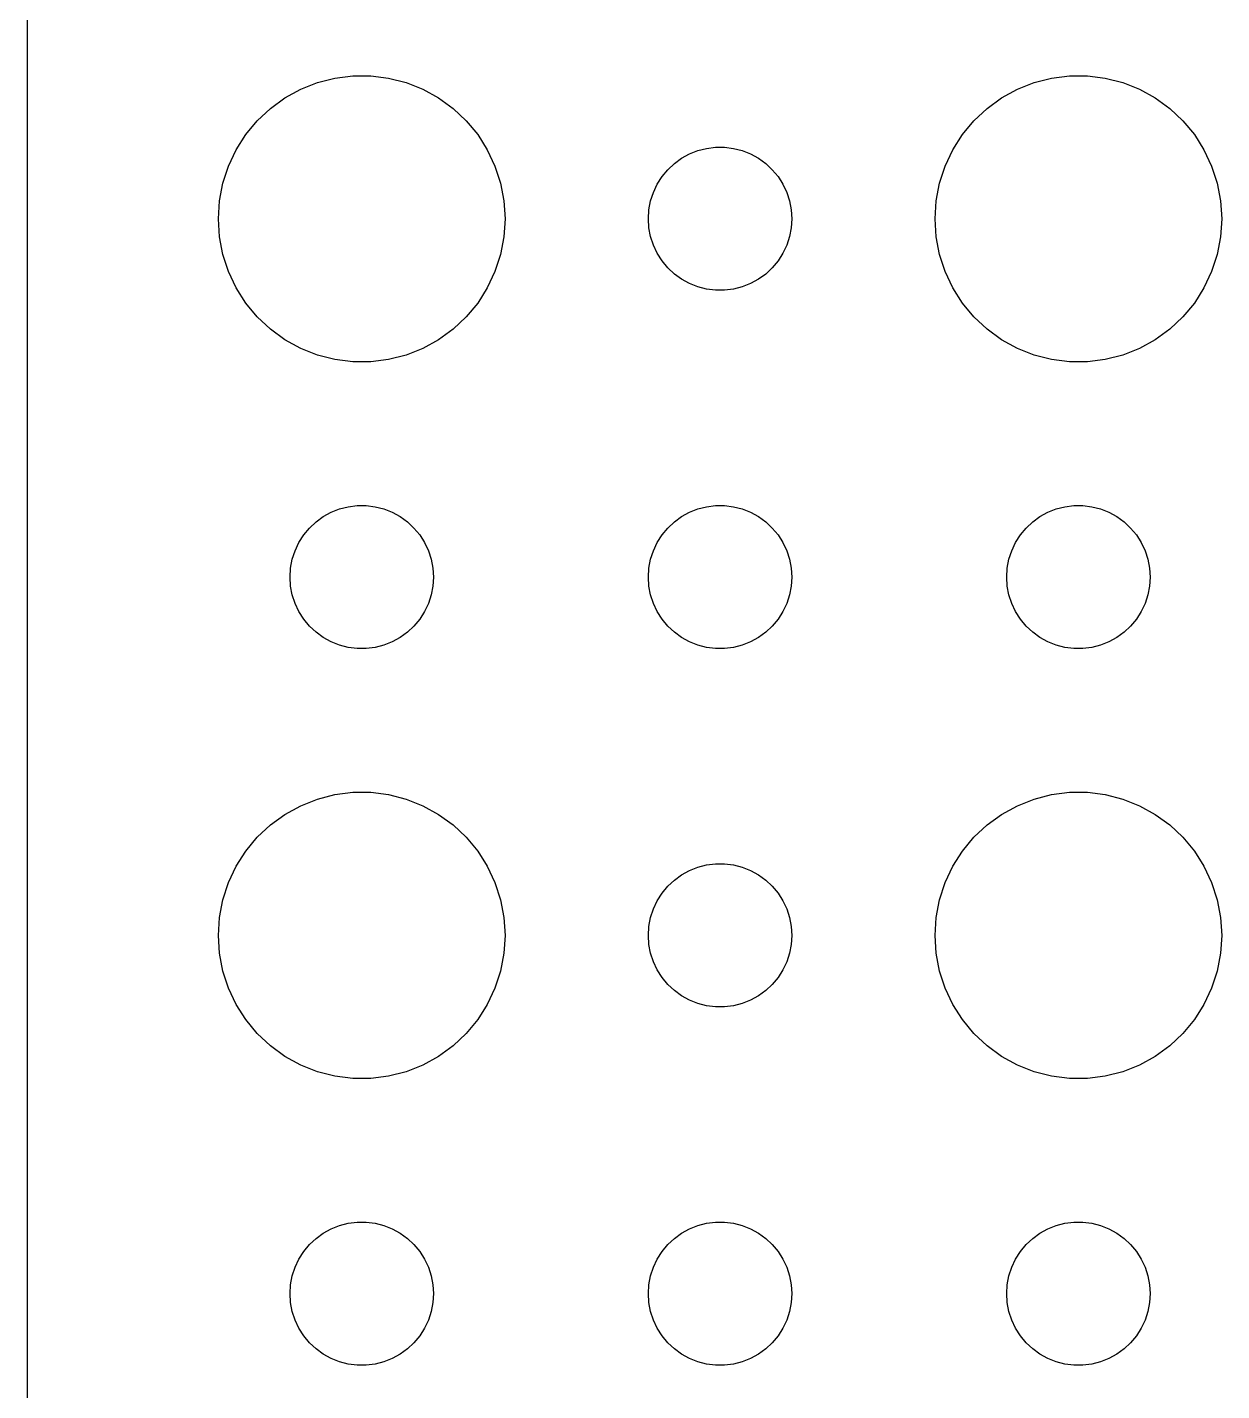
# Model space of a CAD drawing. Header units: metres. Extents: x -97 to 97, y -97 to 97.
# Drawn here: x -97 to -72, y 20.47 to 49.01 of the extents above; entities that cross this region are included whole.
import ezdxf

# ---------------------------------------------------------------- set-up
doc = ezdxf.new("R2010")
doc.units = ezdxf.units.M

msp = doc.modelspace()

# ---------------------------------------------------------------- linework, layer by layer
for p, q in [((-97, 92), (-97, -92)), ((-90.5621, 47.9469), (-90.1884, 47.9941)), ((-90.1884, 47.9941), (-89.8116, 47.9941)), ((-89.8116, 47.9941), (-89.4379, 47.9469)), ((-75.5621, 47.9469), (-75.1884, 47.9941)), ((-75.1884, 47.9941), (-74.8116, 47.9941)), ((-74.8116, 47.9941), (-74.4379, 47.9469)), ((-91.6075, 47.533), (-91.2773, 47.7145)), ((-91.2773, 47.7145), (-90.927, 47.8532)), ((-90.927, 47.8532), (-90.5621, 47.9469)), ((-89.4379, 47.9469), (-89.073, 47.8532)), ((-89.073, 47.8532), (-88.7227, 47.7145)), ((-88.7227, 47.7145), (-88.3925, 47.533)), ((-76.6075, 47.533), (-76.2773, 47.7145)), ((-76.2773, 47.7145), (-75.927, 47.8532)), ((-75.927, 47.8532), (-75.5621, 47.9469)), ((-74.4379, 47.9469), (-74.073, 47.8532)), ((-74.073, 47.8532), (-73.7227, 47.7145)), ((-73.7227, 47.7145), (-73.3925, 47.533)), ((-91.9123, 47.3115), (-91.6075, 47.533)), ((-88.3925, 47.533), (-88.0877, 47.3115)), ((-76.9123, 47.3115), (-76.6075, 47.533)), ((-73.3925, 47.533), (-73.0877, 47.3115)), ((-92.1869, 47.0536), (-91.9123, 47.3115)), ((-88.0877, 47.3115), (-87.8131, 47.0536)), ((-77.1869, 47.0536), (-76.9123, 47.3115)), ((-73.0877, 47.3115), (-72.8131, 47.0536)), ((-92.427, 46.7634), (-92.1869, 47.0536)), ((-87.8131, 47.0536), (-87.573, 46.7634)), ((-77.427, 46.7634), (-77.1869, 47.0536)), ((-72.8131, 47.0536), (-72.573, 46.7634)), ((-92.6289, 46.4453), (-92.427, 46.7634)), ((-87.573, 46.7634), (-87.3711, 46.4453)), ((-77.6289, 46.4453), (-77.427, 46.7634)), ((-72.573, 46.7634), (-72.3711, 46.4453)), ((-92.7893, 46.1044), (-92.6289, 46.4453)), ((-87.3711, 46.4453), (-87.2107, 46.1044)), ((-83.4561, 46.1558), (-83.3037, 46.2665)), ((-83.3037, 46.2665), (-83.1387, 46.3572)), ((-83.1387, 46.3572), (-82.9635, 46.4266)), ((-82.9635, 46.4266), (-82.7811, 46.4734)), ((-82.7811, 46.4734), (-82.5942, 46.497)), ((-82.5942, 46.497), (-82.4058, 46.497)), ((-82.4058, 46.497), (-82.2189, 46.4734)), ((-82.2189, 46.4734), (-82.0365, 46.4266)), ((-82.0365, 46.4266), (-81.8613, 46.3572)), ((-81.8613, 46.3572), (-81.6963, 46.2665)), ((-81.6963, 46.2665), (-81.5439, 46.1558)), ((-77.7893, 46.1044), (-77.6289, 46.4453)), ((-72.3711, 46.4453), (-72.2107, 46.1044)), ((-92.9057, 45.7461), (-92.7893, 46.1044)), ((-87.2107, 46.1044), (-87.0943, 45.7461)), ((-83.7135, 45.8817), (-83.5934, 46.0268)), ((-83.5934, 46.0268), (-83.4561, 46.1558)), ((-81.5439, 46.1558), (-81.4065, 46.0268)), ((-81.4065, 46.0268), (-81.2865, 45.8817)), ((-77.9057, 45.7461), (-77.7893, 46.1044)), ((-72.2107, 46.1044), (-72.0943, 45.7461)), ((-92.9763, 45.376), (-92.9057, 45.7461)), ((-87.0943, 45.7461), (-87.0237, 45.376)), ((-83.8947, 45.5522), (-83.8145, 45.7226)), ((-83.8145, 45.7226), (-83.7135, 45.8817)), ((-81.2865, 45.8817), (-81.1855, 45.7226)), ((-81.1855, 45.7226), (-81.1053, 45.5522)), ((-77.9763, 45.376), (-77.9057, 45.7461)), ((-72.0943, 45.7461), (-72.0237, 45.376)), ((-83.9529, 45.373), (-83.8947, 45.5522)), ((-81.1053, 45.5522), (-81.0471, 45.373)), ((-93, 45), (-92.9763, 45.376)), ((-87.0237, 45.376), (-87, 45)), ((-84, 45), (-83.9882, 45.188)), ((-83.9882, 45.188), (-83.9529, 45.373)), ((-81.0471, 45.373), (-81.0118, 45.188)), ((-81.0118, 45.188), (-81, 45)), ((-78, 45), (-77.9763, 45.376)), ((-72.0237, 45.376), (-72, 45)), ((-92.9763, 44.624), (-93, 45)), ((-87, 45), (-87.0237, 44.624)), ((-83.9882, 44.812), (-84, 45)), ((-83.9529, 44.627), (-83.9882, 44.812)), ((-81.0118, 44.812), (-81.0471, 44.627)), ((-81, 45), (-81.0118, 44.812)), ((-77.9763, 44.624), (-78, 45)), ((-72, 45), (-72.0237, 44.624)), ((-92.9057, 44.2539), (-92.9763, 44.624)), ((-87.0237, 44.624), (-87.0943, 44.2539)), ((-83.8947, 44.4478), (-83.9529, 44.627)), ((-81.0471, 44.627), (-81.1053, 44.4478)), ((-77.9057, 44.2539), (-77.9763, 44.624)), ((-72.0237, 44.624), (-72.0943, 44.2539)), ((-92.7893, 43.8956), (-92.9057, 44.2539)), ((-87.0943, 44.2539), (-87.2107, 43.8956)), ((-83.8145, 44.2774), (-83.8947, 44.4478)), ((-83.7135, 44.1183), (-83.8145, 44.2774)), ((-81.1855, 44.2774), (-81.2865, 44.1183)), ((-81.1053, 44.4478), (-81.1855, 44.2774)), ((-77.7893, 43.8956), (-77.9057, 44.2539)), ((-72.0943, 44.2539), (-72.2107, 43.8956)), ((-83.5934, 43.9732), (-83.7135, 44.1183)), ((-83.4561, 43.8442), (-83.5934, 43.9732)), ((-81.4065, 43.9732), (-81.5439, 43.8442)), ((-81.2865, 44.1183), (-81.4065, 43.9732)), ((-92.6289, 43.5547), (-92.7893, 43.8956)), ((-87.2107, 43.8956), (-87.3711, 43.5547)), ((-83.3037, 43.7335), (-83.4561, 43.8442)), ((-83.1387, 43.6428), (-83.3037, 43.7335)), ((-81.6963, 43.7335), (-81.8613, 43.6428)), ((-81.5439, 43.8442), (-81.6963, 43.7335)), ((-77.6289, 43.5547), (-77.7893, 43.8956)), ((-72.2107, 43.8956), (-72.3711, 43.5547)), ((-92.427, 43.2366), (-92.6289, 43.5547)), ((-87.3711, 43.5547), (-87.573, 43.2366)), ((-82.9635, 43.5734), (-83.1387, 43.6428)), ((-82.7811, 43.5266), (-82.9635, 43.5734)), ((-82.5942, 43.503), (-82.7811, 43.5266)), ((-82.4058, 43.503), (-82.5942, 43.503)), ((-82.2189, 43.5266), (-82.4058, 43.503)), ((-82.0365, 43.5734), (-82.2189, 43.5266)), ((-81.8613, 43.6428), (-82.0365, 43.5734)), ((-77.427, 43.2366), (-77.6289, 43.5547)), ((-72.3711, 43.5547), (-72.573, 43.2366)), ((-92.1869, 42.9464), (-92.427, 43.2366)), ((-87.573, 43.2366), (-87.8131, 42.9464)), ((-77.1869, 42.9464), (-77.427, 43.2366)), ((-72.573, 43.2366), (-72.8131, 42.9464)), ((-91.9123, 42.6885), (-92.1869, 42.9464)), ((-87.8131, 42.9464), (-88.0877, 42.6885)), ((-76.9123, 42.6885), (-77.1869, 42.9464)), ((-72.8131, 42.9464), (-73.0877, 42.6885)), ((-91.6075, 42.467), (-91.9123, 42.6885)), ((-88.0877, 42.6885), (-88.3925, 42.467)), ((-76.6075, 42.467), (-76.9123, 42.6885)), ((-73.0877, 42.6885), (-73.3925, 42.467)), ((-91.2773, 42.2855), (-91.6075, 42.467)), ((-90.927, 42.1468), (-91.2773, 42.2855)), ((-88.7227, 42.2855), (-89.073, 42.1468)), ((-88.3925, 42.467), (-88.7227, 42.2855)), ((-76.2773, 42.2855), (-76.6075, 42.467)), ((-75.927, 42.1468), (-76.2773, 42.2855)), ((-73.7227, 42.2855), (-74.073, 42.1468)), ((-73.3925, 42.467), (-73.7227, 42.2855)), ((-90.5621, 42.0531), (-90.927, 42.1468)), ((-90.1884, 42.0059), (-90.5621, 42.0531)), ((-89.8116, 42.0059), (-90.1884, 42.0059)), ((-89.4379, 42.0531), (-89.8116, 42.0059)), ((-89.073, 42.1468), (-89.4379, 42.0531)), ((-75.5621, 42.0531), (-75.927, 42.1468)), ((-75.1884, 42.0059), (-75.5621, 42.0531)), ((-74.8116, 42.0059), (-75.1884, 42.0059)), ((-74.4379, 42.0531), (-74.8116, 42.0059)), ((-74.073, 42.1468), (-74.4379, 42.0531)), ((-90.8037, 38.7665), (-90.6387, 38.8572)), ((-90.6387, 38.8572), (-90.4635, 38.9266)), ((-90.4635, 38.9266), (-90.2811, 38.9734)), ((-90.2811, 38.9734), (-90.0942, 38.997)), ((-90.0942, 38.997), (-89.9058, 38.997)), ((-89.9058, 38.997), (-89.7189, 38.9734)), ((-89.7189, 38.9734), (-89.5365, 38.9266)), ((-89.5365, 38.9266), (-89.3613, 38.8572)), ((-89.3613, 38.8572), (-89.1963, 38.7665)), ((-83.3037, 38.7665), (-83.1387, 38.8572)), ((-83.1387, 38.8572), (-82.9635, 38.9266)), ((-82.9635, 38.9266), (-82.7811, 38.9734)), ((-82.7811, 38.9734), (-82.5942, 38.997)), ((-82.5942, 38.997), (-82.4058, 38.997)), ((-82.4058, 38.997), (-82.2189, 38.9734)), ((-82.2189, 38.9734), (-82.0365, 38.9266)), ((-82.0365, 38.9266), (-81.8613, 38.8572)), ((-81.8613, 38.8572), (-81.6963, 38.7665)), ((-75.8037, 38.7665), (-75.6387, 38.8572)), ((-75.6387, 38.8572), (-75.4635, 38.9266)), ((-75.4635, 38.9266), (-75.2811, 38.9734)), ((-75.2811, 38.9734), (-75.0942, 38.997)), ((-75.0942, 38.997), (-74.9058, 38.997)), ((-74.9058, 38.997), (-74.7189, 38.9734)), ((-74.7189, 38.9734), (-74.5365, 38.9266)), ((-74.5365, 38.9266), (-74.3613, 38.8572)), ((-74.3613, 38.8572), (-74.1963, 38.7665)), ((-91.0934, 38.5268), (-90.9561, 38.6558)), ((-90.9561, 38.6558), (-90.8037, 38.7665)), ((-89.1963, 38.7665), (-89.0439, 38.6558)), ((-89.0439, 38.6558), (-88.9065, 38.5268)), ((-83.5934, 38.5268), (-83.4561, 38.6558)), ((-83.4561, 38.6558), (-83.3037, 38.7665)), ((-81.6963, 38.7665), (-81.5439, 38.6558)), ((-81.5439, 38.6558), (-81.4065, 38.5268)), ((-76.0934, 38.5268), (-75.9561, 38.6558)), ((-75.9561, 38.6558), (-75.8037, 38.7665)), ((-74.1963, 38.7665), (-74.0439, 38.6558)), ((-74.0439, 38.6558), (-73.9065, 38.5268)), ((-91.3145, 38.2226), (-91.2135, 38.3817)), ((-91.2135, 38.3817), (-91.0934, 38.5268)), ((-88.9065, 38.5268), (-88.7865, 38.3817)), ((-88.7865, 38.3817), (-88.6855, 38.2226)), ((-83.8145, 38.2226), (-83.7135, 38.3817)), ((-83.7135, 38.3817), (-83.5934, 38.5268)), ((-81.4065, 38.5268), (-81.2865, 38.3817)), ((-81.2865, 38.3817), (-81.1855, 38.2226)), ((-76.3145, 38.2226), (-76.2135, 38.3817)), ((-76.2135, 38.3817), (-76.0934, 38.5268)), ((-73.9065, 38.5268), (-73.7865, 38.3817)), ((-73.7865, 38.3817), (-73.6855, 38.2226)), ((-91.4529, 37.873), (-91.3947, 38.0522)), ((-91.3947, 38.0522), (-91.3145, 38.2226)), ((-88.6855, 38.2226), (-88.6053, 38.0522)), ((-88.6053, 38.0522), (-88.5471, 37.873)), ((-83.9529, 37.873), (-83.8947, 38.0522)), ((-83.8947, 38.0522), (-83.8145, 38.2226)), ((-81.1855, 38.2226), (-81.1053, 38.0522)), ((-81.1053, 38.0522), (-81.0471, 37.873)), ((-76.4529, 37.873), (-76.3947, 38.0522)), ((-76.3947, 38.0522), (-76.3145, 38.2226)), ((-73.6855, 38.2226), (-73.6053, 38.0522)), ((-73.6053, 38.0522), (-73.5471, 37.873)), ((-91.5, 37.5), (-91.4882, 37.688)), ((-91.4882, 37.688), (-91.4529, 37.873)), ((-88.5471, 37.873), (-88.5118, 37.688)), ((-88.5118, 37.688), (-88.5, 37.5)), ((-84, 37.5), (-83.9882, 37.688)), ((-83.9882, 37.688), (-83.9529, 37.873)), ((-81.0471, 37.873), (-81.0118, 37.688)), ((-81.0118, 37.688), (-81, 37.5)), ((-76.5, 37.5), (-76.4882, 37.688)), ((-76.4882, 37.688), (-76.4529, 37.873)), ((-73.5471, 37.873), (-73.5118, 37.688)), ((-73.5118, 37.688), (-73.5, 37.5)), ((-91.4882, 37.312), (-91.5, 37.5)), ((-88.5, 37.5), (-88.5118, 37.312)), ((-83.9882, 37.312), (-84, 37.5)), ((-81, 37.5), (-81.0118, 37.312)), ((-76.4882, 37.312), (-76.5, 37.5)), ((-73.5, 37.5), (-73.5118, 37.312)), ((-91.4529, 37.127), (-91.4882, 37.312)), ((-91.3947, 36.9478), (-91.4529, 37.127)), ((-88.5471, 37.127), (-88.6053, 36.9478)), ((-88.5118, 37.312), (-88.5471, 37.127)), ((-83.9529, 37.127), (-83.9882, 37.312)), ((-83.8947, 36.9478), (-83.9529, 37.127)), ((-81.0471, 37.127), (-81.1053, 36.9478)), ((-81.0118, 37.312), (-81.0471, 37.127)), ((-76.4529, 37.127), (-76.4882, 37.312)), ((-76.3947, 36.9478), (-76.4529, 37.127)), ((-73.5471, 37.127), (-73.6053, 36.9478)), ((-73.5118, 37.312), (-73.5471, 37.127)), ((-91.3145, 36.7774), (-91.3947, 36.9478)), ((-88.6053, 36.9478), (-88.6855, 36.7774)), ((-83.8145, 36.7774), (-83.8947, 36.9478)), ((-81.1053, 36.9478), (-81.1855, 36.7774)), ((-76.3145, 36.7774), (-76.3947, 36.9478)), ((-73.6053, 36.9478), (-73.6855, 36.7774)), ((-91.2135, 36.6183), (-91.3145, 36.7774)), ((-91.0934, 36.4732), (-91.2135, 36.6183)), ((-88.7865, 36.6183), (-88.9065, 36.4732)), ((-88.6855, 36.7774), (-88.7865, 36.6183)), ((-83.7135, 36.6183), (-83.8145, 36.7774)), ((-83.5934, 36.4732), (-83.7135, 36.6183)), ((-81.2865, 36.6183), (-81.4065, 36.4732)), ((-81.1855, 36.7774), (-81.2865, 36.6183)), ((-76.2135, 36.6183), (-76.3145, 36.7774)), ((-76.0934, 36.4732), (-76.2135, 36.6183)), ((-73.7865, 36.6183), (-73.9065, 36.4732)), ((-73.6855, 36.7774), (-73.7865, 36.6183)), ((-90.9561, 36.3442), (-91.0934, 36.4732)), ((-90.8037, 36.2335), (-90.9561, 36.3442)), ((-89.0439, 36.3442), (-89.1963, 36.2335)), ((-88.9065, 36.4732), (-89.0439, 36.3442)), ((-83.4561, 36.3442), (-83.5934, 36.4732)), ((-83.3037, 36.2335), (-83.4561, 36.3442)), ((-81.5439, 36.3442), (-81.6963, 36.2335)), ((-81.4065, 36.4732), (-81.5439, 36.3442)), ((-75.9561, 36.3442), (-76.0934, 36.4732)), ((-75.8037, 36.2335), (-75.9561, 36.3442)), ((-74.0439, 36.3442), (-74.1963, 36.2335)), ((-73.9065, 36.4732), (-74.0439, 36.3442)), ((-90.6387, 36.1428), (-90.8037, 36.2335)), ((-90.4635, 36.0734), (-90.6387, 36.1428)), ((-90.2811, 36.0266), (-90.4635, 36.0734)), ((-90.0942, 36.003), (-90.2811, 36.0266)), ((-89.9058, 36.003), (-90.0942, 36.003)), ((-89.7189, 36.0266), (-89.9058, 36.003)), ((-89.5365, 36.0734), (-89.7189, 36.0266)), ((-89.3613, 36.1428), (-89.5365, 36.0734)), ((-89.1963, 36.2335), (-89.3613, 36.1428)), ((-83.1387, 36.1428), (-83.3037, 36.2335)), ((-82.9635, 36.0734), (-83.1387, 36.1428)), ((-82.7811, 36.0266), (-82.9635, 36.0734)), ((-82.5942, 36.003), (-82.7811, 36.0266)), ((-82.4058, 36.003), (-82.5942, 36.003)), ((-82.2189, 36.0266), (-82.4058, 36.003)), ((-82.0365, 36.0734), (-82.2189, 36.0266)), ((-81.8613, 36.1428), (-82.0365, 36.0734)), ((-81.6963, 36.2335), (-81.8613, 36.1428)), ((-75.6387, 36.1428), (-75.8037, 36.2335)), ((-75.4635, 36.0734), (-75.6387, 36.1428)), ((-75.2811, 36.0266), (-75.4635, 36.0734)), ((-75.0942, 36.003), (-75.2811, 36.0266)), ((-74.9058, 36.003), (-75.0942, 36.003)), ((-74.7189, 36.0266), (-74.9058, 36.003)), ((-74.5365, 36.0734), (-74.7189, 36.0266)), ((-74.3613, 36.1428), (-74.5365, 36.0734)), ((-74.1963, 36.2335), (-74.3613, 36.1428)), ((-91.2773, 32.7145), (-90.927, 32.8532)), ((-90.927, 32.8532), (-90.5621, 32.9469)), ((-90.5621, 32.9469), (-90.1884, 32.9941)), ((-90.1884, 32.9941), (-89.8116, 32.9941)), ((-89.8116, 32.9941), (-89.4379, 32.9469)), ((-89.4379, 32.9469), (-89.073, 32.8532)), ((-89.073, 32.8532), (-88.7227, 32.7145)), ((-76.2773, 32.7145), (-75.927, 32.8532)), ((-75.927, 32.8532), (-75.5621, 32.9469)), ((-75.5621, 32.9469), (-75.1884, 32.9941)), ((-75.1884, 32.9941), (-74.8116, 32.9941)), ((-74.8116, 32.9941), (-74.4379, 32.9469)), ((-74.4379, 32.9469), (-74.073, 32.8532)), ((-74.073, 32.8532), (-73.7227, 32.7145)), ((-91.6075, 32.533), (-91.2773, 32.7145)), ((-88.7227, 32.7145), (-88.3925, 32.533)), ((-76.6075, 32.533), (-76.2773, 32.7145)), ((-73.7227, 32.7145), (-73.3925, 32.533)), ((-92.1869, 32.0536), (-91.9123, 32.3115)), ((-91.9123, 32.3115), (-91.6075, 32.533)), ((-88.3925, 32.533), (-88.0877, 32.3115)), ((-88.0877, 32.3115), (-87.8131, 32.0536)), ((-77.1869, 32.0536), (-76.9123, 32.3115)), ((-76.9123, 32.3115), (-76.6075, 32.533)), ((-73.3925, 32.533), (-73.0877, 32.3115)), ((-73.0877, 32.3115), (-72.8131, 32.0536)), ((-92.427, 31.7634), (-92.1869, 32.0536)), ((-87.8131, 32.0536), (-87.573, 31.7634)), ((-77.427, 31.7634), (-77.1869, 32.0536)), ((-72.8131, 32.0536), (-72.573, 31.7634)), ((-92.6289, 31.4453), (-92.427, 31.7634)), ((-87.573, 31.7634), (-87.3711, 31.4453)), ((-77.6289, 31.4453), (-77.427, 31.7634)), ((-72.573, 31.7634), (-72.3711, 31.4453)), ((-92.7893, 31.1044), (-92.6289, 31.4453)), ((-87.3711, 31.4453), (-87.2107, 31.1044)), ((-83.1387, 31.3572), (-82.9635, 31.4266)), ((-82.9635, 31.4266), (-82.7811, 31.4734)), ((-82.7811, 31.4734), (-82.5942, 31.497)), ((-82.5942, 31.497), (-82.4058, 31.497)), ((-82.4058, 31.497), (-82.2189, 31.4734)), ((-82.2189, 31.4734), (-82.0365, 31.4266)), ((-82.0365, 31.4266), (-81.8613, 31.3572)), ((-77.7893, 31.1044), (-77.6289, 31.4453)), ((-72.3711, 31.4453), (-72.2107, 31.1044)), ((-83.5934, 31.0268), (-83.4561, 31.1558)), ((-83.4561, 31.1558), (-83.3037, 31.2665)), ((-83.3037, 31.2665), (-83.1387, 31.3572)), ((-81.8613, 31.3572), (-81.6963, 31.2665)), ((-81.6963, 31.2665), (-81.5439, 31.1558)), ((-81.5439, 31.1558), (-81.4065, 31.0268)), ((-92.9057, 30.7461), (-92.7893, 31.1044)), ((-87.2107, 31.1044), (-87.0943, 30.7461)), ((-83.8145, 30.7226), (-83.7135, 30.8817)), ((-83.7135, 30.8817), (-83.5934, 31.0268)), ((-81.4065, 31.0268), (-81.2865, 30.8817)), ((-81.2865, 30.8817), (-81.1855, 30.7226)), ((-77.9057, 30.7461), (-77.7893, 31.1044)), ((-72.2107, 31.1044), (-72.0943, 30.7461)), ((-92.9763, 30.376), (-92.9057, 30.7461)), ((-87.0943, 30.7461), (-87.0237, 30.376)), ((-83.9529, 30.373), (-83.8947, 30.5522)), ((-83.8947, 30.5522), (-83.8145, 30.7226)), ((-81.1855, 30.7226), (-81.1053, 30.5522)), ((-81.1053, 30.5522), (-81.0471, 30.373)), ((-77.9763, 30.376), (-77.9057, 30.7461)), ((-72.0943, 30.7461), (-72.0237, 30.376)), ((-93, 30), (-92.9763, 30.376)), ((-87.0237, 30.376), (-87, 30)), ((-83.9882, 30.188), (-83.9529, 30.373)), ((-81.0471, 30.373), (-81.0118, 30.188)), ((-78, 30), (-77.9763, 30.376)), ((-72.0237, 30.376), (-72, 30)), ((-92.9763, 29.624), (-93, 30)), ((-87, 30), (-87.0237, 29.624)), ((-84, 30), (-83.9882, 30.188)), ((-83.9882, 29.812), (-84, 30)), ((-81.0118, 30.188), (-81, 30)), ((-81, 30), (-81.0118, 29.812)), ((-77.9763, 29.624), (-78, 30)), ((-72, 30), (-72.0237, 29.624)), ((-83.9529, 29.627), (-83.9882, 29.812)), ((-81.0118, 29.812), (-81.0471, 29.627)), ((-92.9057, 29.2539), (-92.9763, 29.624)), ((-87.0237, 29.624), (-87.0943, 29.2539)), ((-83.8947, 29.4478), (-83.9529, 29.627)), ((-83.8145, 29.2774), (-83.8947, 29.4478)), ((-81.1053, 29.4478), (-81.1855, 29.2774)), ((-81.0471, 29.627), (-81.1053, 29.4478)), ((-77.9057, 29.2539), (-77.9763, 29.624)), ((-72.0237, 29.624), (-72.0943, 29.2539)), ((-92.7893, 28.8956), (-92.9057, 29.2539)), ((-87.0943, 29.2539), (-87.2107, 28.8956)), ((-83.7135, 29.1183), (-83.8145, 29.2774)), ((-83.5934, 28.9732), (-83.7135, 29.1183)), ((-81.2865, 29.1183), (-81.4065, 28.9732)), ((-81.1855, 29.2774), (-81.2865, 29.1183)), ((-77.7893, 28.8956), (-77.9057, 29.2539)), ((-72.0943, 29.2539), (-72.2107, 28.8956)), ((-92.6289, 28.5547), (-92.7893, 28.8956)), ((-87.2107, 28.8956), (-87.3711, 28.5547)), ((-83.4561, 28.8442), (-83.5934, 28.9732)), ((-83.3037, 28.7335), (-83.4561, 28.8442)), ((-81.5439, 28.8442), (-81.6963, 28.7335)), ((-81.4065, 28.9732), (-81.5439, 28.8442)), ((-77.6289, 28.5547), (-77.7893, 28.8956)), ((-72.2107, 28.8956), (-72.3711, 28.5547)), ((-92.427, 28.2366), (-92.6289, 28.5547)), ((-87.3711, 28.5547), (-87.573, 28.2366)), ((-83.1387, 28.6427), (-83.3037, 28.7335)), ((-82.9635, 28.5734), (-83.1387, 28.6427)), ((-82.7811, 28.5266), (-82.9635, 28.5734)), ((-82.0365, 28.5734), (-82.2189, 28.5266)), ((-81.8613, 28.6427), (-82.0365, 28.5734)), ((-81.6963, 28.7335), (-81.8613, 28.6427)), ((-77.427, 28.2366), (-77.6289, 28.5547)), ((-72.3711, 28.5547), (-72.573, 28.2366)), ((-82.5942, 28.503), (-82.7811, 28.5266)), ((-82.4058, 28.503), (-82.5942, 28.503)), ((-82.2189, 28.5266), (-82.4058, 28.503)), ((-92.1869, 27.9464), (-92.427, 28.2366)), ((-87.573, 28.2366), (-87.8131, 27.9464)), ((-77.1869, 27.9464), (-77.427, 28.2366)), ((-72.573, 28.2366), (-72.8131, 27.9464)), ((-91.9123, 27.6884), (-92.1869, 27.9464)), ((-91.6075, 27.467), (-91.9123, 27.6884)), ((-88.0877, 27.6884), (-88.3925, 27.467)), ((-87.8131, 27.9464), (-88.0877, 27.6884)), ((-76.9123, 27.6884), (-77.1869, 27.9464)), ((-76.6075, 27.467), (-76.9123, 27.6884)), ((-73.0877, 27.6884), (-73.3925, 27.467)), ((-72.8131, 27.9464), (-73.0877, 27.6884)), ((-91.2773, 27.2855), (-91.6075, 27.467)), ((-88.3925, 27.467), (-88.7227, 27.2855)), ((-76.2773, 27.2855), (-76.6075, 27.467)), ((-73.3925, 27.467), (-73.7227, 27.2855)), ((-90.927, 27.1468), (-91.2773, 27.2855)), ((-90.5621, 27.0531), (-90.927, 27.1468)), ((-89.073, 27.1468), (-89.4379, 27.0531)), ((-88.7227, 27.2855), (-89.073, 27.1468)), ((-75.927, 27.1468), (-76.2773, 27.2855)), ((-75.5621, 27.0531), (-75.927, 27.1468)), ((-74.073, 27.1468), (-74.4379, 27.0531)), ((-73.7227, 27.2855), (-74.073, 27.1468)), ((-90.1884, 27.0059), (-90.5621, 27.0531)), ((-89.8116, 27.0059), (-90.1884, 27.0059)), ((-89.4379, 27.0531), (-89.8116, 27.0059)), ((-75.1884, 27.0059), (-75.5621, 27.0531)), ((-74.8116, 27.0059), (-75.1884, 27.0059)), ((-74.4379, 27.0531), (-74.8116, 27.0059)), ((-90.2811, 23.9734), (-90.0942, 23.997)), ((-90.0942, 23.997), (-89.9058, 23.997)), ((-89.9058, 23.997), (-89.7189, 23.9734)), ((-82.7811, 23.9734), (-82.5942, 23.997)), ((-82.5942, 23.997), (-82.4058, 23.997)), ((-82.4058, 23.997), (-82.2189, 23.9734)), ((-75.2811, 23.9734), (-75.0942, 23.997)), ((-75.0942, 23.997), (-74.9058, 23.997)), ((-74.9058, 23.997), (-74.7189, 23.9734)), ((-90.9561, 23.6558), (-90.8037, 23.7665)), ((-90.8037, 23.7665), (-90.6387, 23.8572)), ((-90.6387, 23.8572), (-90.4635, 23.9266)), ((-90.4635, 23.9266), (-90.2811, 23.9734)), ((-89.7189, 23.9734), (-89.5365, 23.9266)), ((-89.5365, 23.9266), (-89.3613, 23.8572)), ((-89.3613, 23.8572), (-89.1963, 23.7665)), ((-89.1963, 23.7665), (-89.0439, 23.6558)), ((-83.4561, 23.6558), (-83.3037, 23.7665)), ((-83.3037, 23.7665), (-83.1387, 23.8572)), ((-83.1387, 23.8572), (-82.9635, 23.9266)), ((-82.9635, 23.9266), (-82.7811, 23.9734)), ((-82.2189, 23.9734), (-82.0365, 23.9266)), ((-82.0365, 23.9266), (-81.8613, 23.8572)), ((-81.8613, 23.8572), (-81.6963, 23.7665)), ((-81.6963, 23.7665), (-81.5439, 23.6558)), ((-75.9561, 23.6558), (-75.8037, 23.7665)), ((-75.8037, 23.7665), (-75.6387, 23.8572)), ((-75.6387, 23.8572), (-75.4635, 23.9266)), ((-75.4635, 23.9266), (-75.2811, 23.9734)), ((-74.7189, 23.9734), (-74.5365, 23.9266)), ((-74.5365, 23.9266), (-74.3613, 23.8572)), ((-74.3613, 23.8572), (-74.1963, 23.7665)), ((-74.1963, 23.7665), (-74.0439, 23.6558)), ((-91.2135, 23.3817), (-91.0934, 23.5268)), ((-91.0934, 23.5268), (-90.9561, 23.6558)), ((-89.0439, 23.6558), (-88.9065, 23.5268)), ((-88.9065, 23.5268), (-88.7865, 23.3817)), ((-83.7135, 23.3817), (-83.5934, 23.5268)), ((-83.5934, 23.5268), (-83.4561, 23.6558)), ((-81.5439, 23.6558), (-81.4065, 23.5268)), ((-81.4065, 23.5268), (-81.2865, 23.3817)), ((-76.2135, 23.3817), (-76.0934, 23.5268)), ((-76.0934, 23.5268), (-75.9561, 23.6558)), ((-74.0439, 23.6558), (-73.9065, 23.5268)), ((-73.9065, 23.5268), (-73.7865, 23.3817)), ((-91.3947, 23.0522), (-91.3145, 23.2226)), ((-91.3145, 23.2226), (-91.2135, 23.3817)), ((-88.7865, 23.3817), (-88.6855, 23.2226)), ((-88.6855, 23.2226), (-88.6053, 23.0522)), ((-83.8947, 23.0522), (-83.8145, 23.2226)), ((-83.8145, 23.2226), (-83.7135, 23.3817)), ((-81.2865, 23.3817), (-81.1855, 23.2226)), ((-81.1855, 23.2226), (-81.1053, 23.0522)), ((-76.3947, 23.0522), (-76.3145, 23.2226)), ((-76.3145, 23.2226), (-76.2135, 23.3817)), ((-73.7865, 23.3817), (-73.6855, 23.2226)), ((-73.6855, 23.2226), (-73.6053, 23.0522)), ((-91.4882, 22.688), (-91.4529, 22.873)), ((-91.4529, 22.873), (-91.3947, 23.0522)), ((-88.6053, 23.0522), (-88.5471, 22.873)), ((-88.5471, 22.873), (-88.5118, 22.688)), ((-83.9882, 22.688), (-83.9529, 22.873)), ((-83.9529, 22.873), (-83.8947, 23.0522)), ((-81.1053, 23.0522), (-81.0471, 22.873)), ((-81.0471, 22.873), (-81.0118, 22.688)), ((-76.4882, 22.688), (-76.4529, 22.873)), ((-76.4529, 22.873), (-76.3947, 23.0522)), ((-73.6053, 23.0522), (-73.5471, 22.873)), ((-73.5471, 22.873), (-73.5118, 22.688)), ((-91.5, 22.5), (-91.4882, 22.688)), ((-88.5118, 22.688), (-88.5, 22.5)), ((-84, 22.5), (-83.9882, 22.688)), ((-81.0118, 22.688), (-81, 22.5)), ((-76.5, 22.5), (-76.4882, 22.688)), ((-73.5118, 22.688), (-73.5, 22.5)), ((-91.4882, 22.312), (-91.5, 22.5)), ((-91.4529, 22.127), (-91.4882, 22.312)), ((-88.5118, 22.312), (-88.5471, 22.127)), ((-88.5, 22.5), (-88.5118, 22.312)), ((-83.9882, 22.312), (-84, 22.5)), ((-83.9529, 22.127), (-83.9882, 22.312)), ((-81.0118, 22.312), (-81.0471, 22.127)), ((-81, 22.5), (-81.0118, 22.312)), ((-76.4882, 22.312), (-76.5, 22.5)), ((-76.4529, 22.127), (-76.4882, 22.312)), ((-73.5118, 22.312), (-73.5471, 22.127)), ((-73.5, 22.5), (-73.5118, 22.312)), ((-91.3947, 21.9478), (-91.4529, 22.127)), ((-88.5471, 22.127), (-88.6053, 21.9478)), ((-83.8947, 21.9478), (-83.9529, 22.127)), ((-81.0471, 22.127), (-81.1053, 21.9478)), ((-76.3947, 21.9478), (-76.4529, 22.127)), ((-73.5471, 22.127), (-73.6053, 21.9478)), ((-91.3145, 21.7774), (-91.3947, 21.9478)), ((-91.2135, 21.6183), (-91.3145, 21.7774)), ((-88.6855, 21.7774), (-88.7865, 21.6183)), ((-88.6053, 21.9478), (-88.6855, 21.7774)), ((-83.8145, 21.7774), (-83.8947, 21.9478)), ((-83.7135, 21.6183), (-83.8145, 21.7774)), ((-81.1855, 21.7774), (-81.2865, 21.6183)), ((-81.1053, 21.9478), (-81.1855, 21.7774)), ((-76.3145, 21.7774), (-76.3947, 21.9478)), ((-76.2135, 21.6183), (-76.3145, 21.7774)), ((-73.6855, 21.7774), (-73.7865, 21.6183)), ((-73.6053, 21.9478), (-73.6855, 21.7774)), ((-91.0934, 21.4732), (-91.2135, 21.6183)), ((-90.9561, 21.3442), (-91.0934, 21.4732)), ((-88.9065, 21.4732), (-89.0439, 21.3442)), ((-88.7865, 21.6183), (-88.9065, 21.4732)), ((-83.5934, 21.4732), (-83.7135, 21.6183)), ((-83.4561, 21.3442), (-83.5934, 21.4732)), ((-81.4065, 21.4732), (-81.5439, 21.3442)), ((-81.2865, 21.6183), (-81.4065, 21.4732)), ((-76.0934, 21.4732), (-76.2135, 21.6183)), ((-75.9561, 21.3442), (-76.0934, 21.4732)), ((-73.9065, 21.4732), (-74.0439, 21.3442)), ((-73.7865, 21.6183), (-73.9065, 21.4732)), ((-90.8037, 21.2335), (-90.9561, 21.3442)), ((-90.6387, 21.1427), (-90.8037, 21.2335)), ((-90.4635, 21.0734), (-90.6387, 21.1427)), ((-89.3613, 21.1427), (-89.5365, 21.0734)), ((-89.1963, 21.2335), (-89.3613, 21.1427)), ((-89.0439, 21.3442), (-89.1963, 21.2335)), ((-83.3037, 21.2335), (-83.4561, 21.3442)), ((-83.1387, 21.1427), (-83.3037, 21.2335)), ((-82.9635, 21.0734), (-83.1387, 21.1427)), ((-81.8613, 21.1427), (-82.0365, 21.0734)), ((-81.6963, 21.2335), (-81.8613, 21.1427)), ((-81.5439, 21.3442), (-81.6963, 21.2335)), ((-75.8037, 21.2335), (-75.9561, 21.3442)), ((-75.6387, 21.1427), (-75.8037, 21.2335)), ((-75.4635, 21.0734), (-75.6387, 21.1427)), ((-74.3613, 21.1427), (-74.5365, 21.0734)), ((-74.1963, 21.2335), (-74.3613, 21.1427)), ((-74.0439, 21.3442), (-74.1963, 21.2335)), ((-90.2811, 21.0266), (-90.4635, 21.0734)), ((-90.0942, 21.003), (-90.2811, 21.0266)), ((-89.9058, 21.003), (-90.0942, 21.003)), ((-89.7189, 21.0266), (-89.9058, 21.003)), ((-89.5365, 21.0734), (-89.7189, 21.0266)), ((-82.7811, 21.0266), (-82.9635, 21.0734)), ((-82.5942, 21.003), (-82.7811, 21.0266)), ((-82.4058, 21.003), (-82.5942, 21.003)), ((-82.2189, 21.0266), (-82.4058, 21.003)), ((-82.0365, 21.0734), (-82.2189, 21.0266)), ((-75.2811, 21.0266), (-75.4635, 21.0734)), ((-75.0942, 21.003), (-75.2811, 21.0266)), ((-74.9058, 21.003), (-75.0942, 21.003)), ((-74.7189, 21.0266), (-74.9058, 21.003)), ((-74.5365, 21.0734), (-74.7189, 21.0266))]:
    msp.add_line(p, q)

doc.saveas('drawing.dxf')
